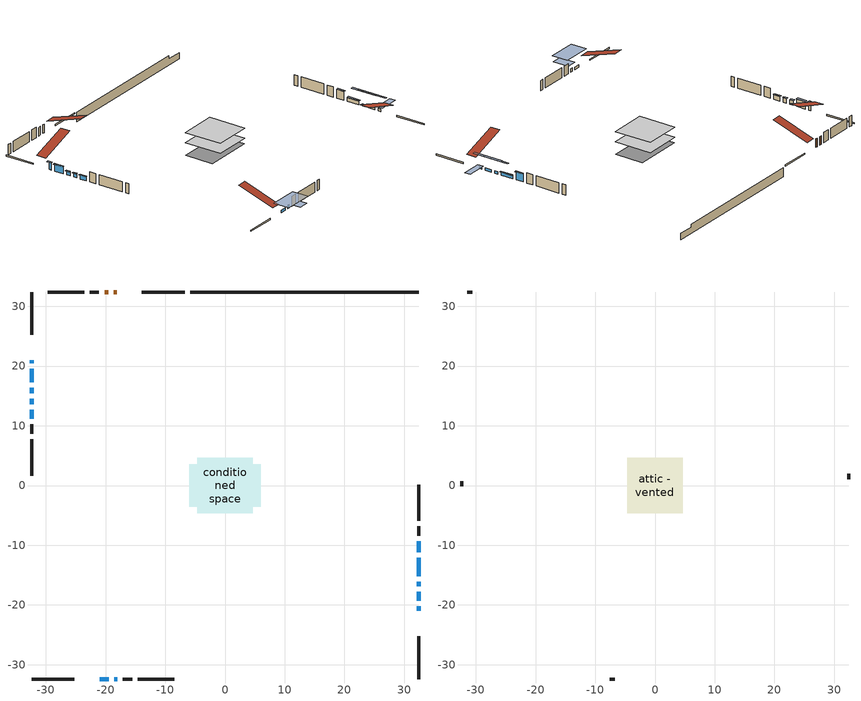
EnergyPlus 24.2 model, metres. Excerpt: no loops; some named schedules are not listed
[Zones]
conditioned space
 floor adiabatic (AdiabaticFloorConstruction): -4.62,-4.62 -4.62,4.62 4.62,4.62 4.62,-4.62 z1.06
 floor foundation (Slab1 construction): -6,-3.55 -6,3.55 6,3.55 6,-3.55 z-1.13
 wall outside (RimJoist1 construction): -6.76,32.39 -13.92,32.39 / -32.39,-32.39 -25.23,-32.39 / -32.39,32.39 -32.39,25.23 / 32.39,-32.39 32.39,-25.23 z1.06:1.36
 wall outside (AdiabaticWallConstruction 1): -18.15,32.39 -18.6,32.39 / -19.53,32.39 -20.17,32.39 z1.06:3.09
 wall outside (AdiabaticWallConstruction): -32.39,21 -32.39,20.47 z1.06:2.71; 32.39,-21 32.39,-20.24 / 32.39,-16.86 32.39,-16.09 z1.06:1.62; 32.39,-19.31 32.39,-17.78 / -21,-32.39 -19.47,-32.39 z1.06:1.67; -18.55,-32.39 -18.01,-32.39 / 32.39,-15.16 32.39,-12.11 z1.06:1.95; 32.39,-11.19 32.39,-9.36 z1.06:3.14; -32.39,19.54 -32.39,17.25 z1.06:2.81; -32.39,16.32 -32.39,15.43 / -32.39,14.51 -32.39,13.61 z1.06:2.1; -32.39,12.69 -32.39,11.16 z1.06:2.13
 wall outside (Wall1 construction): -21.1,32.39 -22.67,32.39 / -17.08,-32.39 -15.51,-32.39 / -32.39,10.23 -32.39,8.66 / 32.39,-8.43 32.39,-6.86 z1.06:3.5
 wall outside (Wall2 construction): -23.6,32.39 -29.67,32.39 / -14.58,-32.39 -8.51,-32.39 / -32.39,7.73 -32.39,1.66 / 32.39,-5.93 32.39,0.15 z1.06:3.5
 wall foundation (FoundationWall1 construction): -5.83,32.39,-1.13 -5.83,32.39,1.06 28.57,32.39,1.06 28.57,32.39,0.35 32.39,32.39,0.35 32.39,32.39,-1.13
 window (WindowConstruction 6): -32.39,21 -32.39,20.47 z1.06:2.71
 window (WindowConstruction 8): 32.39,-21 32.39,-20.24 z1.06:1.62
 window (WindowConstruction 9): 32.39,-19.31 32.39,-17.78 z1.06:1.67
 window (WindowConstruction 10): 32.39,-16.86 32.39,-16.09 z1.06:1.62
 window (WindowConstruction 11): -21,-32.39 -19.48,-32.39 z1.06:1.67
 window (WindowConstruction 7): -18.55,-32.39 -18.01,-32.39 z1.06:1.95
 window (WindowConstruction): 32.39,-15.16 32.39,-12.12 z1.06:1.95
 window (WindowConstruction 1): 32.39,-11.19 32.39,-9.36 z1.06:3.14
 window (WindowConstruction 2): -32.39,19.54 -32.39,17.25 z1.06:2.81
 window (WindowConstruction 3): -32.39,16.32 -32.39,15.43 z1.06:2.1
 window (WindowConstruction 4): -32.39,14.5 -32.39,13.61 z1.06:2.1
 window (WindowConstruction 5): -32.39,12.68 -32.39,11.16 z1.06:2.13
 door (Door): -18.15,32.39 -18.6,32.39 z1.06:3.09
 door (Door 1): -19.53,32.39 -20.17,32.39 z1.06:3.09
 ceiling adiabatic (AdiabaticFloorConstruction): 4.62,-4.62 4.62,4.62 -4.62,4.62 -4.62,-4.62 z1.06
attic - vented
 floor to conditioned space (Floor1 construction Reversed): -4.62,-4.62 -4.62,4.62 4.62,4.62 4.62,-4.62 z3.5
 wall outside (Wall3 construction): -30.6,32.39 -31.47,32.39 / -7.58,-32.39 -6.72,-32.39 / -32.39,0.73 -32.39,-0.13 / 32.39,1.07 32.39,1.94 z1.06:3.5
 roof outside (Roof1 construction): -17.22,32.39,3.5 -17.22,23.4,6.5 -14.85,23.4,6.5 -14.85,32.39,3.5; -21.93,-32.39,3.5 -21.93,-23.4,6.5 -24.3,-23.4,6.5 -24.3,-32.39,3.5; -32.39,21.93,3.5 -23.4,21.93,6.5 -23.4,24.3,6.5 -32.39,24.3,3.5; 32.39,-21.93,3.5 23.4,-21.93,6.5 23.4,-24.3,6.5 32.39,-24.3,3.5
shading: -32.39,20.17 -32.39,21.3 -32.85,21.3 -32.85,20.17 z3.01; 32.39,-19.94 32.39,-21.3 37.27,-21.3 37.27,-19.94 z1.92; 32.39,-14.89 32.39,-22.21 32.85,-22.21 32.85,-14.89 z4.57; 32.39,-13.19 32.39,-19.75 32.85,-19.75 32.85,-13.19 z4.52; -16.74,-32.39 -23.74,-32.39 -23.74,-36.35 -16.74,-36.35 z4.41; -17.1,-32.39 -19.46,-32.39 -19.46,-36.35 -17.1,-36.35 z2.86; 32.39,-12.04 32.39,-15.24 32.85,-15.24 32.85,-12.04 z2.03; 32.39,-9.28 32.39,-11.27 32.85,-11.27 32.85,-9.28 z3.22; -32.39,17.17 -32.39,19.62 -32.85,19.62 -32.85,17.17 z2.89; -32.39,15.35 -32.39,16.4 -32.85,16.4 -32.85,15.35 z2.18; -32.39,13.53 -32.39,14.58 -32.85,14.58 -32.85,13.53 z2.18; -32.39,11.08 -32.39,12.76 -32.85,12.76 -32.85,11.08 z2.21
[Building]
Building 1: Terrain=Suburbs
[Site:Location]
Montreal Mirabel Intl AP_QC: Latitude {deg}=45.68; Longitude {deg}=-74.03; Time Zone {hr}=-5; Elevation {m}=82; Keep Site Location Information=Yes
[Site:GroundTemperature:Shallow]
0.642858, -1.75623, -1.94836, -0.80987, 3.76054, 8.30966, 12.2535, 14.7518, 14.9641, 12.9321, 9.08883, 4.67926
[Site:WaterMainsTemperature]
Calculation Method=Schedule; Temperature Schedule=mains temperature schedule
[Material] Roughness=Rough; Thermal Absorptance=0.9
Name | Thickness {m} | Conductivity {W/m-K} | Density {kg/m3} | Specific Heat {J/kg-K} | Solar Absorptance | Visible Absorptance
asphalt or fiberglass shingles | 0.00635 | 0.162714 | 1121.4 | 1465.45 | 0.4 | 0.4
ceiling loosefill ins | 0.0846667 | 0.0480833 | 16.02 | 1046.75 | 0.7 | 0.7
ceiling stud and cavity | 0.1397 | 0.13334 | 65.682 | 1177.47 | 0.7 | 0.7
concrete 4.0 in. | 0.1016 | 1.803125 | 2242.8 | 837.4 | 0.7 | 0.7
concrete 8.0 in. | 0.2032 | 1.803125 | 2242.8 | 837.4 | 0.7 | 0.7
door material | 0.04445 | 0.053851 | 512.64 | 1214.23 | 0.7 | 0.7
exterior vertical ins | 0.0210149 | 0.029427 | 32.04 | 1214.23 | 0.7 | 0.7
floor covering | 0.0127 | 0.0433444 | 54.468 | 1339.84 | 0.6 | 0.6
floor rigid ins; wall rigid ins 1 | 0.512978 | 0.029427 | 32.04 | 1214.23 | 0.7 | 0.7
floor stud and cavity | 0.1397 | 1.75129 | 37.0049 | 1207.88 | 0.7 | 0.7
furniture material conditioned space 1 | 0.1524 | 0.115458 | 640.8 | 1214.23 | 0.6 | 0.6
gypsum board | 0.0127 | 0.160291 | 801 | 837.4 | 0.6 | 0.6
gypsum board 1 | 0.0127 | 0.160291 | 801 | 837.4 | 0.7 | 0.7
osb sheathing 0.5 in. | 0.0127 | 0.115458 | 512.64 | 1214.23 | 0.7 | 0.7
osb sheathing 0.75 in. | 0.01905 | 0.115458 | 512.64 | 1214.23 | 0.7 | 0.7
osb sheathing 2.0 in. | 0.0508 | 0.115458 | 512.64 | 1214.23 | 0.7 | 0.7
rim joist rigid ins; wall rigid ins | 0.051816 | 0.029427 | 32.04 | 1214.23 | 0.7 | 0.7
rim joist stud and cavity | 0.0508 | 0.0917096 | 125.044 | 1163.47 | 0.6 | 0.6
wall stud and cavity | 0.1397 | 0.113179 | 139.0536 | 1170.24 | 0.7 | 0.7
wall stud and cavity 1 | 0.1397 | 0.285397 | 139.0536 | 1170.24 | 0.7 | 0.7
wall stud and cavity 2 | 0.0889 | 6.1454 | 50.32683 | 1063.81 | 0.6 | 0.6
wall stud and cavity 3 | 0.0889 | 0.380278 | 52.3479 | 1209.89 | 0.7 | 0.7
wall stud and cavity 4 | 0.0889 | 0.391764 | 83.0341 | 1211.67 | 0.7 | 0.7
wood siding | 0.0254 | 0.102417 | 544.68 | 1172.36 | 0.4 | 0.4
wood siding 1 | 0.00254 | 0.102417 | 544.68 | 1172.36 | 0.4 | 0.4
wood siding 2; wood siding 3; wood siding 4 | 0.0254 | 0.102417 | 544.68 | 1172.36 | 0.7 | 0.7
[WindowMaterial:SimpleGlazingSystem]
Name | U-Factor {W/m2-K} | Solar Heat Gain Coefficient
WindowMaterial | 1.82945 | 0.37
WindowMaterial 1 | 4.19775 | 0.68
WindowMaterial 2 | 1.62731 | 0.44
WindowMaterial 3 | 4.8263 | 0.65
WindowMaterial 4 | 1.81639 | 0.37
WindowMaterial 5 | 1.73349 | 0.4
WindowMaterial 6 | 2.76462 | 0.62
WindowMaterial 7 | 2.04862 | 0.29
WindowMaterial 8 | 5.6621 | 0.6
WindowMaterial 9 | 1.913486 | 0.34
[Construction]
AdiabaticFloorConstruction: floor stud and cavity, floor rigid ins, osb sheathing 0.75 in., floor covering
AdiabaticWallConstruction: wood siding 3, wall rigid ins 1, wall stud and cavity 3, gypsum board
AdiabaticWallConstruction 1: wood siding 4, wall rigid ins 1, wall stud and cavity 3, gypsum board
Door; Door 1: door material
Floor1 construction Reversed: gypsum board, ceiling stud and cavity, ceiling loosefill ins
FoundationWall1 construction: concrete 8.0 in., gypsum board 1
furniture construction conditioned space 1: furniture material conditioned space 1
PartitionWallConstruction: gypsum board, wall stud and cavity 4, gypsum board
RimJoist1 construction: wood siding 2, rim joist rigid ins, osb sheathing 2.0 in., rim joist stud and cavity
Roof1 construction: asphalt or fiberglass shingles
Slab1 construction: concrete 4.0 in.
Wall1 construction: wood siding, osb sheathing 0.5 in., wall stud and cavity, gypsum board
Wall2 construction: wood siding, wall rigid ins, osb sheathing 0.5 in., wall stud and cavity 1, gypsum board
Wall3 construction: wood siding 1, wall stud and cavity 2
WindowConstruction: WindowMaterial
WindowConstruction 1: WindowMaterial 1
WindowConstruction 10; WindowConstruction 8: WindowMaterial 8
WindowConstruction 11; WindowConstruction 9: WindowMaterial 9
WindowConstruction 2: WindowMaterial 2
WindowConstruction 3: WindowMaterial 3
WindowConstruction 4: WindowMaterial 4
WindowConstruction 5: WindowMaterial 5
WindowConstruction 6: WindowMaterial 6
WindowConstruction 7: WindowMaterial 7
[Zone] Multiplier=1; Part of Total Floor Area=Yes
Name | Volume {m3}
attic - vented | 41.5141
conditioned space | 412
[Space]
Name | Zone | Volume {m3}
attic - vented 1 | attic - vented | 41.5141
conditioned space 1 | conditioned space | 412
[ZoneInfiltration:EffectiveLeakageArea]
infil attic - vented 1: Zone or Space=attic - vented 1; Schedule=Always On Discrete; Effective Air Leakage Area {cm2}=3936.46; Stack Coefficient=0.000378065; Wind Coefficient=1.31372e-05
[ZoneMixing]
whole house fan mix: Zone or Space=attic - vented; Schedule=Always On Continuous; Design Flow Rate Calculation Method=Flow/Zone; Design Flow Rate {m3/s}=0; Source Zone or Space=conditioned space
[SurfaceProperty:ExposedFoundationPerimeter]
Slab1: Exposed Perimeter Calculation Method=TotalExposedPerimeter; Total Exposed Perimeter {m}=38.223
[InternalMass] Zone or ZoneList=conditioned space; Space or SpaceList=conditioned space 1
Name | Construction | Surface Area {m2}
furniture mass conditioned space 1 | furniture construction conditioned space 1 | 68.2399
partition wall mass | PartitionWallConstruction | 170.6
[Lights]
interior lighting: Zone or ZoneList or Space or SpaceList=conditioned space 1; Schedule=interior lighting schedule; Design Level Calculation Method=LightingLevel; Lighting Level {W}=343.2; Return Air Fraction=0; Fraction Radiant=0.6; Fraction Visible=0.2; Fraction Replaceable=1
[People]
occupants: Zone or ZoneList or Space or SpaceList=conditioned space 1; Number of People Schedule=occupants schedule; Number of People Calculation Method=People; Number of People=3; Fraction Radiant=0.314171; Sensible Heat Fraction=0.56303; Activity Level Schedule=occupants activity schedule; Carbon Dioxide Generation Rate {m3/s-W}=0; Enable ASHRAE 55 Comfort Warnings=No; Mean Radiant Temperature Calculation Type=EnclosureAveraged
[ElectricEquipment] Zone or ZoneList or Space or SpaceList=conditioned space 1; Design Level Calculation Method=EquipmentLevel
Name | Schedule | Design Level {W} | Fraction Latent | Fraction Radiant | Fraction Lost
clothes dryer | clothes dryer schedule | 140.772 | 0.015 | 0.081 | 0.85
clothes washer | clothes washer schedule | 32.1985 | 0.03 | 0.162 | 0.7
cooking range | cooking range schedule | 215.147 | 0.08 | 0.432 | 0.2
dishwasher | dishwasher schedule | 66.8632 | 0.3 | 0.18 | 0.4
fridge | fridge schedule | 72.9452 | 0 | 0.6 | 0
mech vent bath fan 0 | mech vent bath fan 0 schedule | 50.2 | 0 | 0 | 1
mech vent bath fan 1 | mech vent bath fan 1 schedule | 50.2 | 0 | 0 | 1
mech vent house fan | mech vent house fan schedule | 0 | 0 | 0 | 1
mech vent house fan cfis | mech vent house fan cfis schedule | 0 | 0 | 0 | 0
mech vent range fan 0 | mech vent range fan 0 schedule | 57 | 0 | 0 | 1
misc plug loads | misc plug loads schedule | 494.7 | 0.045 | 0.513 | 0.1
whole house fan | Always On Discrete | 0 | 0 | 0 | 1
[OtherEquipment] Zone or ZoneList or Space or SpaceList=conditioned space 1; Design Level Calculation Method=EquipmentLevel
Name | Fuel Type | Schedule | Design Level {W} | Fraction Latent | Fraction Radiant | Fraction Lost
clothes dryer 1 | Electricity | clothes dryer schedule | 0 | 0.015 | 0.081 | 0.85
cooking range 1 | Electricity | cooking range schedule | 0 | 0.08 | 0.432 | 0.2
general water use latent | None | general water use schedule | 62.594 | 1 | 0 | 0
general water use sensible | None | general water use schedule | -61.6891 | 0 | 0.6 | 0
mech vent house fan latent load | None | Always On Discrete | 0 | 1 | 0 | 0
mech vent house fan sensible load | None | Always On Discrete | 0 | 0 | 0 | 0
water heater energy adjustment1 | Electricity | Always On Discrete | 0.01 | 0 | 0 | 1
[ZoneInfiltration:DesignFlowRate] Zone or ZoneList or Space or SpaceList=conditioned space 1; Schedule=Always On Discrete; Design Flow Rate Calculation Method=Flow/Zone; Design Flow Rate {m3/s}=0
infil flow; natural vent flow; whole house fan flow
[ZoneControl:Thermostat]
conditioned space Thermostat: Zone or ZoneList=conditioned space; Control Type Schedule=conditioned space Thermostat Schedule; Control 1=conditioned space temperature setpoint; Temperature Difference Between Cutout And Setpoint {deltaC}=0
[ZoneHVAC:Baseboard:Convective:Electric]
electric baseboard: Availability Schedule=Always On Discrete; Heating Design Capacity {W}=10439.2; Efficiency=1
[Zone equipment]
conditioned space: electric baseboard
[Foundation:Kiva]
Foundation Kiva 1: Initial Indoor Air Temperature {C}=18; Wall Height Above Grade {m}=1.06; Wall Depth Below Slab {m}=0.2032; Custom Block Material Name 1=exterior vertical ins; Custom Block Depth 1 {m}=2.189988; Custom Block X Position 1 {m}=0.2159; Custom Block Z Position 1 {m}=0
[Foundation:Kiva:Settings]
Soil Conductivity {W/m-K}=0.849921; Soil Density {kg/m3}=1842.3; Soil Specific Heat {J/kg-K}=418.7; Ground Solar Absorptivity=0.9; Ground Thermal Absorptivity=0.9; Ground Surface Roughness {m}=0.03; Far-Field Width {m}=40; Deep-Ground Boundary Condition=ZeroFlux; Deep-Ground Depth {m}=40; Minimum Cell Dimension {m}=0.2; Maximum Cell Growth Coefficient=3; Simulation Timestep=Timestep
[Exterior:Lights]
exterior lighting: Schedule=exterior lighting schedule; Design Level {W}=75.6
[EnergyManagementSystem:GlobalVariable]
infil_program_Qfan
infil_program_Qinf
natural_vent_program_Qnv
natural_vent_program_Qwhf
[EnergyManagementSystem:Sensor]
Name | Output:Variable or Output:Meter Index Key | Output:Variable or Output:Meter
airflow_gain | infil flow | Infiltration Sensible Heat Gain Energy
airflow_gain_1 | natural vent flow | Infiltration Sensible Heat Gain Energy
airflow_gain_2 | whole house fan flow | Infiltration Sensible Heat Gain Energy
airflow_loss | infil flow | Infiltration Sensible Heat Loss Energy
airflow_loss_1 | natural vent flow | Infiltration Sensible Heat Loss Energy
airflow_loss_2 | whole house fan flow | Infiltration Sensible Heat Loss Energy
clg_load_cond |  | Cooling:EnergyTransfer:Zone:CONDITIONED SPACE
clg_sp_s; clg_sp_s_1 | cooling setpoint | Schedule Value
clothes_dryer_exhaust_0_sch_s | clothes dryer exhaust 0 schedule | Schedule Value
conditioned_space_clg_unmet_s | conditioned space | Zone Cooling Setpoint Not Met Time
conditioned_space_htg_unmet_s | conditioned space | Zone Heating Setpoint Not Met Time
cool_season | cooling season schedule | Schedule Value
fridge_tin_s | conditioned space | Zone Mean Air Temperature
htg_load_cond |  | Heating:EnergyTransfer:Zone:CONDITIONED SPACE
htg_sp_s; htg_sp_s_1 | heating setpoint | Schedule Value
ig_ee_conv | clothes dryer | Electric Equipment Convective Heating Energy
ig_ee_conv_2 | cooking range | Electric Equipment Convective Heating Energy
ig_ee_conv_4 | fridge | Electric Equipment Convective Heating Energy
ig_ee_conv_5 | misc plug loads | Electric Equipment Convective Heating Energy
ig_ee_conv_6 | whole house fan | Electric Equipment Convective Heating Energy
ig_ee_rad | clothes dryer | Electric Equipment Radiant Heating Energy
ig_ee_rad_2 | cooking range | Electric Equipment Radiant Heating Energy
ig_ee_rad_4 | fridge | Electric Equipment Radiant Heating Energy
ig_ee_rad_5 | misc plug loads | Electric Equipment Radiant Heating Energy
ig_ee_rad_6 | whole house fan | Electric Equipment Radiant Heating Energy
ig_lgt_conv | interior lighting | Lights Convective Heating Energy
ig_lgt_rad | interior lighting | Lights Radiant Heating Energy
ig_lgt_vis | interior lighting | Lights Visible Radiation Heating Energy
ig_oe_conv | clothes dryer 1 | Other Equipment Convective Heating Energy
ig_oe_conv_1 | cooking range 1 | Other Equipment Convective Heating Energy
ig_oe_conv_2 | general water use latent | Other Equipment Convective Heating Energy
ig_oe_conv_3 | general water use sensible | Other Equipment Convective Heating Energy
ig_oe_conv_4 | water heater energy adjustment1 | Other Equipment Convective Heating Energy
ig_oe_rad | clothes dryer 1 | Other Equipment Radiant Heating Energy
ig_oe_rad_1 | cooking range 1 | Other Equipment Radiant Heating Energy
ig_oe_rad_2 | general water use latent | Other Equipment Radiant Heating Energy
ig_oe_rad_3 | general water use sensible | Other Equipment Radiant Heating Energy
ig_oe_rad_4 | water heater energy adjustment1 | Other Equipment Radiant Heating Energy
ig_ppl_conv | occupants | People Convective Heating Energy
ig_ppl_rad | occupants | People Radiant Heating Energy
im_conv | furniture mass conditioned space 1 | Surface Inside Face Convection Heat Gain Energy
im_conv_1 | partition wall mass | Surface Inside Face Convection Heat Gain Energy
im_ig | furniture mass conditioned space 1 | Surface Inside Face Internal Gains Radiation Heat Gain Energy
im_ig_1 | partition wall mass | Surface Inside Face Internal Gains Radiation Heat Gain Energy
im_lgt | furniture mass conditioned space 1 | Surface Inside Face Lights Radiation Heat Gain Energy
im_lgt_1 | partition wall mass | Surface Inside Face Lights Radiation Heat Gain Energy
im_sol | furniture mass conditioned space 1 | Surface Inside Face Solar Radiation Heat Gain Energy
im_sol_1 | partition wall mass | Surface Inside Face Solar Radiation Heat Gain Energy
im_surf | furniture mass conditioned space 1 | Surface Inside Face Net Surface Thermal Radiation Heat Gain Energy
im_surf_1 | partition wall mass | Surface Inside Face Net Surface Thermal Radiation Heat Gain Energy
mech_vent_bath_fan_0_sch_s | mech vent bath fan 0 schedule | Schedule Value
mech_vent_bath_fan_1_sch_s | mech vent bath fan 1 schedule | Schedule Value
mech_vent_range_fan_0_sch_s | mech vent range fan 0 schedule | Schedule Value
mv_conv | mech vent bath fan 0 | Electric Equipment Convective Heating Energy
mv_conv_1 | mech vent bath fan 1 | Electric Equipment Convective Heating Energy
mv_conv_2 | mech vent house fan | Electric Equipment Convective Heating Energy
mv_conv_3 | mech vent house fan cfis | Electric Equipment Convective Heating Energy
mv_conv_4 | mech vent range fan 0 | Electric Equipment Convective Heating Energy
mv_conv_5 | mech vent house fan latent load | Other Equipment Convective Heating Energy
mv_conv_6 | mech vent house fan sensible load | Other Equipment Convective Heating Energy
mv_rad | mech vent bath fan 0 | Electric Equipment Radiant Heating Energy
mv_rad_1 | mech vent bath fan 1 | Electric Equipment Radiant Heating Energy
mv_rad_2 | mech vent house fan | Electric Equipment Radiant Heating Energy
mv_rad_3 | mech vent house fan cfis | Electric Equipment Radiant Heating Energy
mv_rad_4 | mech vent range fan 0 | Electric Equipment Radiant Heating Energy
mv_rad_5 | mech vent house fan latent load | Other Equipment Radiant Heating Energy
mv_rad_6 | mech vent house fan sensible load | Other Equipment Radiant Heating Energy
natural_vent_s | natural vent schedule | Schedule Value
out_pb_s |  | Site Outdoor Air Barometric Pressure
out_wt_s |  | Site Outdoor Air Humidity Ratio
site_vw_s |  | Site Wind Speed
ss_back_out | Window1 | Surface Window Shortwave from Zone Back Out Window Heat Transfer Rate
ss_back_out_1 | Window10 | Surface Window Shortwave from Zone Back Out Window Heat Transfer Rate
ss_back_out_10 | Window8 | Surface Window Shortwave from Zone Back Out Window Heat Transfer Rate
ss_back_out_11 | Window9 | Surface Window Shortwave from Zone Back Out Window Heat Transfer Rate
ss_back_out_2 | Window11 | Surface Window Shortwave from Zone Back Out Window Heat Transfer Rate
ss_back_out_3 | Window12 | Surface Window Shortwave from Zone Back Out Window Heat Transfer Rate
ss_back_out_4 | Window13 | Surface Window Shortwave from Zone Back Out Window Heat Transfer Rate
ss_back_out_5 | Window2 | Surface Window Shortwave from Zone Back Out Window Heat Transfer Rate
ss_back_out_6 | Window3 | Surface Window Shortwave from Zone Back Out Window Heat Transfer Rate
ss_back_out_7 | Window5 | Surface Window Shortwave from Zone Back Out Window Heat Transfer Rate
ss_back_out_8 | Window6 | Surface Window Shortwave from Zone Back Out Window Heat Transfer Rate
ss_back_out_9 | Window7 | Surface Window Shortwave from Zone Back Out Window Heat Transfer Rate
ss_conv | Door1 | Surface Inside Face Convection Heat Gain Energy
ss_conv_1 | Door2 | Surface Inside Face Convection Heat Gain Energy
ss_conv_10 | Window6 | Surface Inside Face Convection Heat Gain Energy
ss_conv_11 | Window7 | Surface Inside Face Convection Heat Gain Energy
ss_conv_12 | Window8 | Surface Inside Face Convection Heat Gain Energy
ss_conv_13 | Window9 | Surface Inside Face Convection Heat Gain Energy
ss_conv_2 | Window1 | Surface Inside Face Convection Heat Gain Energy
ss_conv_3 | Window10 | Surface Inside Face Convection Heat Gain Energy
ss_conv_4 | Window11 | Surface Inside Face Convection Heat Gain Energy
ss_conv_5 | Window12 | Surface Inside Face Convection Heat Gain Energy
ss_conv_6 | Window13 | Surface Inside Face Convection Heat Gain Energy
ss_conv_7 | Window2 | Surface Inside Face Convection Heat Gain Energy
ss_conv_8 | Window3 | Surface Inside Face Convection Heat Gain Energy
ss_conv_9 | Window5 | Surface Inside Face Convection Heat Gain Energy
ss_ig | Door1 | Surface Inside Face Internal Gains Radiation Heat Gain Energy
ss_ig_1 | Door2 | Surface Inside Face Internal Gains Radiation Heat Gain Energy
ss_ig_10 | Window6 | Surface Inside Face Internal Gains Radiation Heat Gain Energy
ss_ig_11 | Window7 | Surface Inside Face Internal Gains Radiation Heat Gain Energy
ss_ig_12 | Window8 | Surface Inside Face Internal Gains Radiation Heat Gain Energy
ss_ig_13 | Window9 | Surface Inside Face Internal Gains Radiation Heat Gain Energy
ss_ig_2 | Window1 | Surface Inside Face Internal Gains Radiation Heat Gain Energy
ss_ig_3 | Window10 | Surface Inside Face Internal Gains Radiation Heat Gain Energy
ss_ig_4 | Window11 | Surface Inside Face Internal Gains Radiation Heat Gain Energy
ss_ig_5 | Window12 | Surface Inside Face Internal Gains Radiation Heat Gain Energy
ss_ig_6 | Window13 | Surface Inside Face Internal Gains Radiation Heat Gain Energy
ss_ig_7 | Window2 | Surface Inside Face Internal Gains Radiation Heat Gain Energy
ss_ig_8 | Window3 | Surface Inside Face Internal Gains Radiation Heat Gain Energy
ss_ig_9 | Window5 | Surface Inside Face Internal Gains Radiation Heat Gain Energy
ss_lgt | Door1 | Surface Inside Face Lights Radiation Heat Gain Energy
ss_lgt_1 | Door2 | Surface Inside Face Lights Radiation Heat Gain Energy
ss_sol | Door1 | Surface Inside Face Solar Radiation Heat Gain Energy
ss_sol_1 | Door2 | Surface Inside Face Solar Radiation Heat Gain Energy
ss_surf | Door1 | Surface Inside Face Net Surface Thermal Radiation Heat Gain Energy
ss_surf_1 | Door2 | Surface Inside Face Net Surface Thermal Radiation Heat Gain Energy
ss_surf_10 | Window6 | Surface Inside Face Net Surface Thermal Radiation Heat Gain Energy
ss_surf_11 | Window7 | Surface Inside Face Net Surface Thermal Radiation Heat Gain Energy
ss_surf_12 | Window8 | Surface Inside Face Net Surface Thermal Radiation Heat Gain Energy
ss_surf_13 | Window9 | Surface Inside Face Net Surface Thermal Radiation Heat Gain Energy
ss_surf_2 | Window1 | Surface Inside Face Net Surface Thermal Radiation Heat Gain Energy
ss_surf_3 | Window10 | Surface Inside Face Net Surface Thermal Radiation Heat Gain Energy
ss_surf_4 | Window11 | Surface Inside Face Net Surface Thermal Radiation Heat Gain Energy
ss_surf_5 | Window12 | Surface Inside Face Net Surface Thermal Radiation Heat Gain Energy
ss_surf_6 | Window13 | Surface Inside Face Net Surface Thermal Radiation Heat Gain Energy
ss_surf_7 | Window2 | Surface Inside Face Net Surface Thermal Radiation Heat Gain Energy
ss_surf_8 | Window3 | Surface Inside Face Net Surface Thermal Radiation Heat Gain Energy
ss_surf_9 | Window5 | Surface Inside Face Net Surface Thermal Radiation Heat Gain Energy
ss_trans_in | Window1 | Surface Window Transmitted Solar Radiation Rate
ss_trans_in_1 | Window10 | Surface Window Transmitted Solar Radiation Rate
ss_trans_in_10 | Window8 | Surface Window Transmitted Solar Radiation Rate
ss_trans_in_11 | Window9 | Surface Window Transmitted Solar Radiation Rate
ss_trans_in_2 | Window11 | Surface Window Transmitted Solar Radiation Rate
ss_trans_in_3 | Window12 | Surface Window Transmitted Solar Radiation Rate
ss_trans_in_4 | Window13 | Surface Window Transmitted Solar Radiation Rate
ss_trans_in_5 | Window2 | Surface Window Transmitted Solar Radiation Rate
ss_trans_in_6 | Window3 | Surface Window Transmitted Solar Radiation Rate
ss_trans_in_7 | Window5 | Surface Window Transmitted Solar Radiation Rate
ss_trans_in_8 | Window6 | Surface Window Transmitted Solar Radiation Rate
ss_trans_in_9 | Window7 | Surface Window Transmitted Solar Radiation Rate
